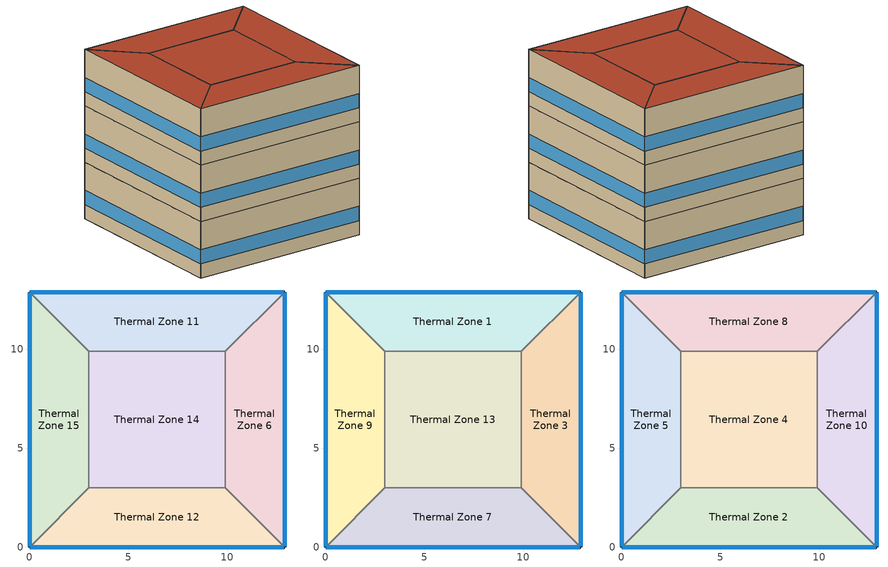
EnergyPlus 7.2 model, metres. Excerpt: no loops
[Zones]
Thermal Zone 12
 floor ground (000_ExtSlabCarpet_4in_ClimateZone 1-8): 12.91,0 0,0 3,3 9.91,3 z0
 wall outside (ASHRAE_189.1-2009_ExtWall_SteelFrame_ClimateZone 4-8): 0,0 12.91,0 z0:4
 wall to Thermal Zone 15 (000_Interior Wall): 3,3 0,0 z0:4
 wall to Thermal Zone 14 (000_Interior Wall): 9.91,3 3,3 z0:4
 wall to Thermal Zone 6 (000_Interior Wall): 12.91,0 9.91,3 z0:4
 window (ASHRAE_189.1-2009_ExtWindow_ClimateZone 4-5): 0.03,0 12.88,0 z1:2
Thermal Zone 15
 floor ground (000_ExtSlabCarpet_4in_ClimateZone 1-8): 0,0 0,12.91 3,9.91 3,3 z0
 wall outside (ASHRAE_189.1-2009_ExtWall_SteelFrame_ClimateZone 4-8): 0,12.91 0,0 z0:4
 wall to Thermal Zone 11 (000_Interior Wall): 3,9.91 0,12.91 z0:4
 wall to Thermal Zone 14 (000_Interior Wall): 3,3 3,9.91 z0:4
 window (ASHRAE_189.1-2009_ExtWindow_ClimateZone 4-5): 0,12.88 0,0.03 z1:2
Thermal Zone 11
 floor ground (000_ExtSlabCarpet_4in_ClimateZone 1-8): 0,12.91 12.91,12.91 9.91,9.91 3,9.91 z0
 wall outside (ASHRAE_189.1-2009_ExtWall_SteelFrame_ClimateZone 4-8): 12.91,12.91 0,12.91 z0:4
 wall to Thermal Zone 6 (000_Interior Wall): 9.91,9.91 12.91,12.91 z0:4
 wall to Thermal Zone 14 (000_Interior Wall): 3,9.91 9.91,9.91 z0:4
 window (ASHRAE_189.1-2009_ExtWindow_ClimateZone 4-5): 12.88,12.91 0.03,12.91 z1:2
Thermal Zone 6
 floor ground (000_ExtSlabCarpet_4in_ClimateZone 1-8): 12.91,12.91 12.91,0 9.91,3 9.91,9.91 z0
 wall outside (ASHRAE_189.1-2009_ExtWall_SteelFrame_ClimateZone 4-8): 12.91,0 12.91,12.91 z0:4
 wall to Thermal Zone 14 (000_Interior Wall): 9.91,9.91 9.91,3 z0:4
 window (ASHRAE_189.1-2009_ExtWindow_ClimateZone 4-5): 12.91,0.03 12.91,12.88 z1:2
Thermal Zone 14
 floor ground (000_ExtSlabCarpet_4in_ClimateZone 1-8): 3,3 3,9.91 9.91,9.91 9.91,3 z0
Thermal Zone 9
 floor to Thermal Zone 15 (000_Interior Floor): 0,0 0,12.91 3,9.91 3,3 z4
 wall outside (ASHRAE_189.1-2009_ExtWall_SteelFrame_ClimateZone 4-8): 0,12.91 0,0 z4:8
 wall to Thermal Zone 7 (000_Interior Wall): 0,0 3,3 z4:8
 wall to Thermal Zone 1 (000_Interior Wall): 3,9.91 0,12.91 z4:8
 wall to Thermal Zone 13 (000_Interior Wall): 3,3 3,9.91 z4:8
 window (ASHRAE_189.1-2009_ExtWindow_ClimateZone 4-5): 0,12.88 0,0.03 z5:6
Thermal Zone 1
 floor to Thermal Zone 11 (000_Interior Floor): 0,12.91 12.91,12.91 9.91,9.91 3,9.91 z4
 wall outside (ASHRAE_189.1-2009_ExtWall_SteelFrame_ClimateZone 4-8): 12.91,12.91 0,12.91 z4:8
 wall to Thermal Zone 3 (000_Interior Wall): 9.91,9.91 12.91,12.91 z4:8
 wall to Thermal Zone 13 (000_Interior Wall): 3,9.91 9.91,9.91 z4:8
 window (ASHRAE_189.1-2009_ExtWindow_ClimateZone 4-5): 12.88,12.91 0.03,12.91 z5:6
Thermal Zone 13
 floor to Thermal Zone 14 (000_Interior Floor): 3,3 3,9.91 9.91,9.91 9.91,3 z4
 wall to Thermal Zone 3 (000_Interior Wall): 9.91,3 9.91,9.91 z4:8
 wall to Thermal Zone 7 (000_Interior Wall): 3,3 9.91,3 z4:8
Thermal Zone 3
 floor to Thermal Zone 6 (000_Interior Floor): 12.91,12.91 12.91,0 9.91,3 9.91,9.91 z4
 wall outside (ASHRAE_189.1-2009_ExtWall_SteelFrame_ClimateZone 4-8): 12.91,0 12.91,12.91 z4:8
 wall to Thermal Zone 7 (000_Interior Wall): 9.91,3 12.91,0 z4:8
 window (ASHRAE_189.1-2009_ExtWindow_ClimateZone 4-5): 12.91,0.03 12.91,12.88 z5:6
Thermal Zone 7
 floor to Thermal Zone 12 (000_Interior Floor): 12.91,0 0,0 3,3 9.91,3 z4
 wall outside (ASHRAE_189.1-2009_ExtWall_SteelFrame_ClimateZone 4-8): 0,0 12.91,0 z4:8
 window (ASHRAE_189.1-2009_ExtWindow_ClimateZone 4-5): 0.03,0 12.88,0 z5:6
Thermal Zone 4
 floor to Thermal Zone 13 (000_Interior Floor): 3,3 3,9.91 9.91,9.91 9.91,3 z8
 wall to Thermal Zone 5 (000_Interior Wall): 3,9.91 3,3 z8:12
 wall to Thermal Zone 10 (000_Interior Wall): 9.91,3 9.91,9.91 z8:12
 wall to Thermal Zone 2 (000_Interior Wall): 3,3 9.91,3 z8:12
 wall to Thermal Zone 8 (000_Interior Wall): 9.91,9.91 3,9.91 z8:12
 roof outside (ASHRAE_189.1-2009_ExtRoof_IEAD_ClimateZone 2-5): 9.91,3 9.91,9.91 3,9.91 3,3 z12
Thermal Zone 2
 floor to Thermal Zone 7 (000_Interior Floor): 12.91,0 0,0 3,3 9.91,3 z8
 wall outside (ASHRAE_189.1-2009_ExtWall_SteelFrame_ClimateZone 4-8): 0,0 12.91,0 z8:12
 wall to Thermal Zone 5 (000_Interior Wall): 3,3 0,0 z8:12
 wall to Thermal Zone 10 (000_Interior Wall): 12.91,0 9.91,3 z8:12
 window (ASHRAE_189.1-2009_ExtWindow_ClimateZone 4-5): 0.03,0 12.88,0 z9:10
 roof outside (ASHRAE_189.1-2009_ExtRoof_IEAD_ClimateZone 2-5): 9.91,3 3,3 0,0 12.91,0 z12
Thermal Zone 5
 floor to Thermal Zone 9 (000_Interior Floor): 0,0 0,12.91 3,9.91 3,3 z8
 wall outside (ASHRAE_189.1-2009_ExtWall_SteelFrame_ClimateZone 4-8): 0,12.91 0,0 z8:12
 wall to Thermal Zone 8 (000_Interior Wall): 3,9.91 0,12.91 z8:12
 window (ASHRAE_189.1-2009_ExtWindow_ClimateZone 4-5): 0,12.88 0,0.03 z9:10
 roof outside (ASHRAE_189.1-2009_ExtRoof_IEAD_ClimateZone 2-5): 3,3 3,9.91 0,12.91 0,0 z12
Thermal Zone 8
 floor to Thermal Zone 1 (000_Interior Floor): 0,12.91 12.91,12.91 9.91,9.91 3,9.91 z8
 wall outside (ASHRAE_189.1-2009_ExtWall_SteelFrame_ClimateZone 4-8): 12.91,12.91 0,12.91 z8:12
 wall to Thermal Zone 10 (000_Interior Wall): 9.91,9.91 12.91,12.91 z8:12
 window (ASHRAE_189.1-2009_ExtWindow_ClimateZone 4-5): 12.88,12.91 0.03,12.91 z9:10
 roof outside (ASHRAE_189.1-2009_ExtRoof_IEAD_ClimateZone 2-5): 3,9.91 9.91,9.91 12.91,12.91 0,12.91 z12
Thermal Zone 10
 floor to Thermal Zone 3 (000_Interior Floor): 12.91,12.91 12.91,0 9.91,3 9.91,9.91 z8
 wall outside (ASHRAE_189.1-2009_ExtWall_SteelFrame_ClimateZone 4-8): 12.91,0 12.91,12.91 z8:12
 window (ASHRAE_189.1-2009_ExtWindow_ClimateZone 4-5): 12.91,0.03 12.91,12.88 z9:10
 roof outside (ASHRAE_189.1-2009_ExtRoof_IEAD_ClimateZone 2-5): 9.91,9.91 9.91,3 12.91,0 12.91,12.91 z12
[Site:Location]
San Francisco Intl Ap_CA_USA Design_Conditions: Latitude {deg}=37.62; Longitude {deg}=-122.4; Time Zone {hr}=-8; Elevation {m}=2
[SizingPeriod:DesignDay] Day of Month=21; Dry-Bulb Temperature Range Modifier Type=DefaultMultipliers; Barometric Pressure {Pa}=101301; Rain Indicator=No; Snow Indicator=No; Daylight Saving Time Indicator=No
Name | Month | Day Type | Maximum Dry-Bulb Temperature {C} | Daily Dry-Bulb Temperature Range {deltaC} | Humidity Condition Type | Enthalpy at Maximum Dry-Bulb {J/kg} | Wind Speed {m/s} | Wind Direction {deg} | Solar Model Indicator | ASHRAE Clear Sky Optical Depth for Beam Irradiance (taub) | ASHRAE Clear Sky Optical Depth for Diffuse Irradiance (taud) | Wetbulb or DewPoint at Maximum Dry-Bulb {C} | Sky Clearness
San Francisco Intl Ap Ann Clg 2% Condns Enth=>MDB | 8 | SummerDesignDay | 22.4 | 8.5 | Enthalpy | 47600 | 5.9 | 310 | ASHRAETau | 0.365 | 2.435
San Francisco Intl Ap Ann Clg 1% Condns DP=>MDB | 8 | SummerDesignDay | 19.2 | 8.5 | Dewpoint |  | 5.9 | 310 | ASHRAETau | 0.365 | 2.435 | 15.3
San Francisco Intl Ap Ann Htg Wind 99.6% Condns WS=>MCDB | 1 | WinterDesignDay | 12.1 | 0 | Wetbulb |  | 12.9 | 150 | ASHRAEClearSky |  |  | 12.1 | 0
San Francisco Intl Ap Ann Htg Wind 99% Condns WS=>MCDB | 1 | WinterDesignDay | 12.2 | 0 | Wetbulb |  | 11.6 | 150 | ASHRAEClearSky |  |  | 12.2 | 0
[Building]
Building 1
[Material] Thermal Absorptance=0.9
Name | Roughness | Thickness {m} | Conductivity {W/m-K} | Density {kg/m3} | Specific Heat {J/kg-K} | Solar Absorptance | Visible Absorptance
1/2IN Gypsum | Smooth | 0.0127 | 0.16 | 784.9 | 830 | 0.92 | 0.92
Wall Insulation [39] | MediumRough | 0.1184 | 0.045 | 265 | 836.8 | 0.7 | 0.7
Metal Decking | MediumSmooth | 0.0015 | 45.006 | 7680 | 418.4 | 0.7 | 0.3
MAT-CC05 4 HW CONCRETE | Rough | 0.1016 | 1.311 | 2240 | 836.8 | 0.7 | 0.7
Roof Insulation [21] | MediumRough | 0.2105 | 0.049 | 265 | 836.8 | 0.7 | 0.7
000_F16 Acoustic tile | MediumSmooth | 0.0191 | 0.06 | 368 | 590 | 0.7 | 0.7
000_G01a 19mm gypsum board | MediumSmooth | 0.019 | 0.16 | 800 | 1090 | 0.7 | 0.7
000_M11 100mm lightweight concrete | MediumRough | 0.1016 | 0.53 | 1280 | 840 | 0.7 | 0.7
Roof Membrane | VeryRough | 0.0095 | 0.16 | 1121.29 | 1460 | 0.7 | 0.7
[Material:AirGap]
Name | Thermal Resistance {m2-K/W}
000_F04 Wall air space resistance | 0.15
000_F05 Ceiling air space resistance | 0.18
[Material:NoMass] Thermal Absorptance=0.9; Solar Absorptance=0.7
Name | Roughness | Thermal Resistance {m2-K/W} | Visible Absorptance
CP02 CARPET PAD | VeryRough | 0.2165 | 0.8
MAT-SHEATH | Rough | 0.3626 | 0.7
[WindowMaterial:Glazing]
Theoretical Glass [207]: Optical Data Type=SpectralAverage; Thickness {m}=0.003; Solar Transmittance at Normal Incidence=0.3311; Front Side Solar Reflectance at Normal Incidence=0.6189; Back Side Solar Reflectance at Normal Incidence=0.6189; Visible Transmittance at Normal Incidence=0.44; Front Side Visible Reflectance at Normal Incidence=0.51; Back Side Visible Reflectance at Normal Incidence=0.51; Infrared Transmittance at Normal Incidence=0; Front Side Infrared Hemispherical Emissivity=0.9; Back Side Infrared Hemispherical Emissivity=0.9; Conductivity {W/m-K}=0.0133; Dirt Correction Factor for Solar and Visible Transmittance=1; Solar Diffusing=No
[Construction]
000_ExtSlabCarpet_4in_ClimateZone 1-8: MAT-CC05 4 HW CONCRETE, CP02 CARPET PAD
ASHRAE_189.1-2009_ExtRoof_IEAD_ClimateZone 2-5: Roof Membrane, Roof Insulation [21], Metal Decking
000_Interior Floor: 000_F16 Acoustic tile, 000_F05 Ceiling air space resistance, 000_M11 100mm lightweight concrete
ASHRAE_189.1-2009_ExtWall_SteelFrame_ClimateZone 4-8: MAT-SHEATH, Wall Insulation [39], 1/2IN Gypsum
000_Interior Wall: 000_G01a 19mm gypsum board, 000_F04 Wall air space resistance, 000_G01a 19mm gypsum board
ASHRAE_189.1-2009_ExtWindow_ClimateZone 4-5: Theoretical Glass [207]
[AvailabilityManager:Scheduled]
Name | Schedule
AvailabilityManager:Scheduled {62bbed91-18f7-4b44-8b19-c17938c48bff} | Schedule:Compact {070c5717-0ea5-43d6-bf2f-88367725e2c9}
AvailabilityManager:Scheduled {4a703b76-2722-4c2f-adde-bd000253ec51} | Schedule:Compact {31296222-a328-4aef-a11b-846a49faaeb2}
[Zone]
Thermal Zone 12; Thermal Zone 9; Thermal Zone 15; Thermal Zone 4; Thermal Zone 1; Thermal Zone 13; Thermal Zone 2; Thermal Zone 11; Thermal Zone 3; Thermal Zone 6; Thermal Zone 5; Thermal Zone 8; Thermal Zone 7; Thermal Zone 10; Thermal Zone 14
[Schedule:Compact]
Schedule:Compact {070c5717-0ea5-43d6-bf2f-88367725e2c9}; Schedule:Compact {31296222-a328-4aef-a11b-846a49faaeb2}: Through: 12/31, For: AllDays, Until: 24:00, 1
